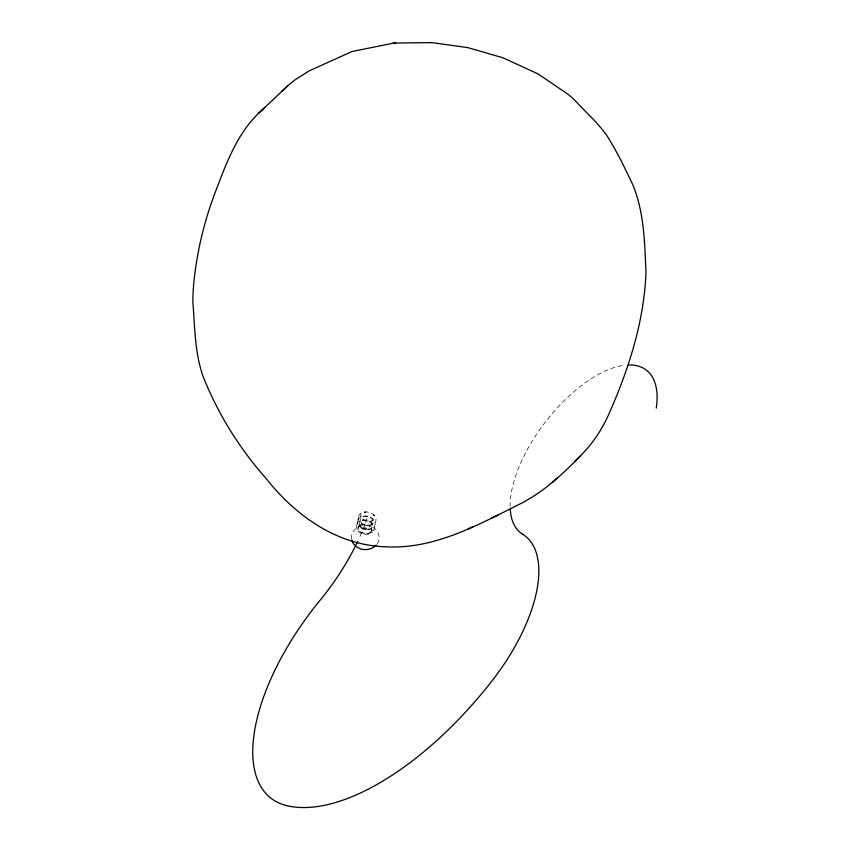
<?xml version="1.0" encoding="UTF-8"?>
<svg xmlns="http://www.w3.org/2000/svg" width="850" height="850" viewBox="0 0 850 850"><rect width="100%" height="100%" fill="white"/><g stroke="black" fill="none" stroke-linecap="round" stroke-linejoin="round"><path stroke-width="0.64" stroke-dasharray="4.25 3.19" d="M360.421 516.194L360.953 517.055L360.878 514.293M371.461 531.197L371.875 530.113M366.106 529.061L365.755 527.903L364.31 528.477L365.064 526.384L366.562 527.223L365.946 529.199M359.497 525.566C354.939 531.324 366.509 535.712 370.621 532.1M370.611 532.111L371.471 531.176M360.719 524.875C347.257 533.832 380.035 539.941 370.388 526.702M365.999 529.189L365.288 529.348M371.556 521.209L372.619 520.71L370.292 521.305M360.527 524.864L363.97 524.322L367.582 524.992M362.111 524.418L363.949 524.291M366.913 520.923L368.305 521.209M365.298 529.337L364.31 528.477M367.519 524.992L369.219 525.767M362.525 519.074L363.683 519.722M369.091 525.736L370.568 526.766M371.322 527.797L371.875 530.134M510.138 506.579A102.808 48.344 -52.4 0 1 548.59 417.934A102.808 48.344 -52.4 0 1 624.463 365.256M366.956 518.596A142.789 67.15 -52.4 0 1 358.753 539.102M351.539 538.974A13.855 12.113 0.9 0 1 368.932 525.831A13.855 12.113 0.9 0 1 376.242 544.956M356.564 525.141C355.746 534.151 371.939 537.296 374.361 528.498C375.19 519.488 358.987 516.343 356.564 525.141M357.382 521.156C356.554 530.166 372.757 533.311 375.179 524.514C376.029 515.504 359.805 512.359 357.382 521.156M358.201 517.172C357.372 526.182 373.575 529.327 375.998 520.529C376.816 511.519 360.623 508.374 358.201 517.172M365.755 512.093L364.427 512.199L365.755 512.093M373.607 514.994L374.319 515.865L373.607 514.994M360.729 526.915A6.694 4.261 11.6 0 0 372.056 527.117A6.694 4.261 11.6 0 0 364.841 520.444A6.694 4.261 11.6 0 0 360.729 526.915M361.547 522.931A6.694 4.261 11.6 0 0 372.863 523.133A6.694 4.261 11.6 0 0 365.659 516.46A6.694 4.261 11.6 0 0 361.547 522.931"/><path stroke-width="1.27" d="M258.442 113.464C236.927 134.364 226.355 163.083 215.953 190.485C208.93 208.611 203.384 227.311 199.41 246.341C195.787 264.722 192.865 283.379 192.865 302.154C194.852 326.666 194.714 351.921 202.725 375.445C217.451 413.079 239.084 447.993 265.88 478.221C294.631 514.771 335.442 544.383 383.424 546.699L385.071 546.763C433.001 549.716 476.584 525.725 517.937 504.974C542.024 493.351 561.712 475.15 580.199 456.142C591.982 444.359 601.534 430.397 608.377 415.204C628.426 370.122 644.045 322.161 645.989 272.51C644.661 243.302 644.279 213.074 633.176 185.576C624.963 168.194 616.59 150.716 606.178 134.523C596.594 121.518 584.301 110.829 573.506 98.876L568.034 94.286L538.008 73.897L503.041 57.821L467.84 47.621L431.906 42.617L393.869 43.074L351.985 51.521L308.954 70.986L294.631 80.123L287.991 85.531L258.442 113.464L265.317 106.93M281.743 91.471L287.991 85.531M552.224 482.556L556.92 478.114M575.025 461.04L580.199 456.142M468.074 528.881L473.578 526.341M491.863 517.905L498.472 514.856M429.781 42.521L430.844 42.5M393.869 43.074L395.76 43.042M628.214 364.958A102.808 48.344 -52.4 0 1 656.274 408.127M522.591 534.246A102.808 48.344 -52.4 0 1 510.234 509.118M357.68 541.418A142.789 67.15 -52.4 0 1 319.951 600.419A174.771 82.184 -52.4 0 0 286.96 805.694A231.816 109.012 -52.4 0 0 492.851 679.798A132.887 62.496 -52.4 0 0 522.654 534.172M376.242 544.956A13.855 12.113 0.9 0 1 362.228 549.302A13.855 12.113 0.9 0 1 351.751 540.016"/></g></svg>
